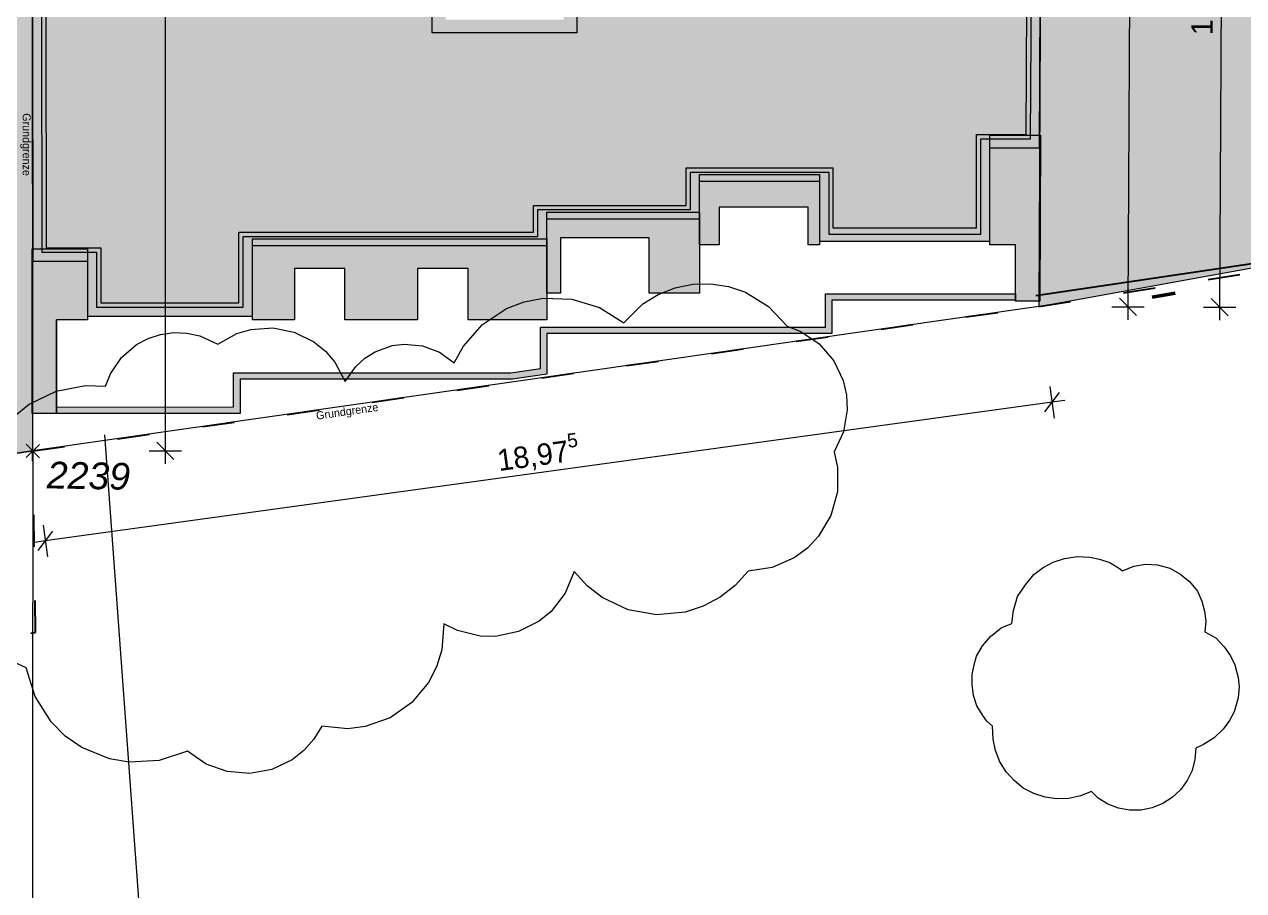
# Model space of a CAD drawing. Header units: metres. Extents: x -208 to 1512, y -277 to 123.
# Drawn here: x -0.09 to 22.67, y -42.24 to -26.06 of the extents above; entities that cross this region are included whole.
import ezdxf
from ezdxf.enums import TextEntityAlignment as Align

# ---------------------------------------------------------------- set-up
doc = ezdxf.new("R2010")
doc.units = ezdxf.units.M
doc.header["$MEASUREMENT"] = 0
doc.linetypes.add('Grenzlinie', pattern=[1.6, 0.6, -1])
doc.linetypes.add('Wipeout_Contour', pattern=[1, 0, -1])
for name, color, linetype in [('220 Bodenaufbau - Außen_ Gefälle', 7, 'Continuous'), ('330 Dachaufbau', 7, 'Continuous'), ('725 Nachbarbebauung', 7, 'Continuous'), ('730_DKM_Grenzen', 7, 'Continuous'), ('730_DKM_Punkte', 7, 'Continuous'), ('740_WienGV_Flwd-Bebauungsplan', 7, 'Continuous'), ('740_WienGV_L_Baum_ -gruppen_ Grünflächen', 7, 'Continuous'), ('740_WienGV_L_Gebäude', 7, 'Continuous'), ('740_WienGV_L_Mauer_Sockel', 7, 'Continuous'), ('840 Baulinien', 7, 'Continuous'), ('844 Umriss 2D', 7, 'Continuous'), ('940 Einreichplan Bemaßung.x', 7, 'Continuous'), ('Neubau_840 Baulinien', 7, 'Continuous')]:
    doc.layers.add(name, color=color, linetype=linetype)
doc.styles.add('ERSTELLTER_STIL_1', font='arial.ttf')
doc.styles.add('ERSTELLTER_STIL_4', font='')
doc.styles.get('ERSTELLTER_STIL_4').set_extended_font_data('Eurostile')
doc.linetypes.add('Grenze Grundstück', pattern='A,0,[1,415_260415_PP_VA_1_10 Lageplan1.Shx,S=0.063492,R=0,X=0,Y=0],-8,0', length=8)
doc.dimstyles.new('ERSTELLTER_STIL__3', dxfattribs={"dimtxt": 0.4, "dimasz": 0.304, "dimexe": 0.18, "dimexo": 0.0625, "dimgap": 0, "dimtad": 1, "dimzin": 0, "dimdsep": 46, "dimtxsty": 'ERSTELLTER_STIL_4', "dimblk": 'ARROWHEAD_6', "dimblk1": 'ARROWHEAD_6', "dimblk2": 'ARROWHEAD_6', "dimcen": 0.09, "dimse1": 1, "dimse2": 1, "dimclrd": 256, "dimclre": 256, "dimclrt": 256, "dimazin": 0, "dimtfac": 1, "dimtdec": 4, "dimtmove": 0, "dimatfit": 3, "dimfxl": 1, "dimtolj": 1, "dimtzin": 0, "dimarcsym": 0})

# ---------------------------------------------------------------- blocks, each defined once
blk = doc.blocks.new('Decke_12_4', base_point=(18.903, -19.57))
at = {"layer": '725 Nachbarbebauung', "linetype": 'Continuous', "lineweight": 0, "true_color": 0x1f1f1f}
blk.add_hatch(color=250, dxfattribs=at).paths.add_polyline_path([(18.903, -19.57), (18.849, -31.328), (25.091, -30.193), (37.778, -28.307), (37.871, -14.976), (18.915, -17.794)])
at = {"layer": '725 Nachbarbebauung', "color": 8, "linetype": 'Continuous', "lineweight": 13, "flags": 128}
blk.add_lwpolyline([(18.903, -19.57), (18.849, -31.328), (25.091, -30.193), (37.778, -28.307), (37.871, -14.976), (18.915, -17.794)], close=True, dxfattribs=at)
blk = doc.blocks.new('Decke_51_4', base_point=(-9.962, -35.528))
at = {"layer": '725 Nachbarbebauung', "linetype": 'Continuous', "lineweight": 0, "true_color": 0x1f1f1f}
blk.add_hatch(color=250, dxfattribs=at).paths.add_polyline_path([(-9.962, -35.528), (-1.232, -34.221), (-3.081, -34.498), (0.066, -34.027), (0.06, -24.058), (-6.539, -25.04), (-11.393, -25.763), (-11.125, -27.588)])
at = {"layer": '725 Nachbarbebauung', "color": 8, "linetype": 'Continuous', "lineweight": 13, "flags": 128}
blk.add_lwpolyline([(-9.962, -35.528), (-1.232, -34.221), (-3.081, -34.498), (0.066, -34.027), (0.06, -24.058), (-6.539, -25.04), (-11.393, -25.763), (-11.125, -27.588)], close=True, dxfattribs=at)
blk = doc.blocks.new('Decke_52_4', base_point=(0.224, -21.535))
at = {"layer": '220 Bodenaufbau - Außen_ Gefälle', "color": 7, "linetype": 'Continuous', "lineweight": 13, "flags": 128}
blk.add_lwpolyline([(0.224, -21.535), (0.235, -30.315), (1.255, -30.315), (1.255, -31.34), (3.995, -31.34), (3.995, -30.02), (9.495, -30.02), (9.495, -29.52), (12.345, -29.52), (12.345, -28.82), (14.925, -28.82), (14.925, -29.98), (17.765, -29.98), (17.765, -28.195), (18.693, -28.195), (18.715, -24.38), (15.305, -24.38), (15.305, -21.535), (12.505, -21.535), (12.505, -23.96), (9.82, -23.96), (9.82, -25.82), (7.925, -25.82), (7.925, -23.96), (5.451, -23.96), (5.451, -24.38), (3.025, -24.38), (3.025, -21.535)], close=True, dxfattribs=at)
blk = doc.blocks.new('Dachfläche_10_4', base_point=(17.935, -30.18))
at = {"layer": '330 Dachaufbau', "linetype": 'Continuous', "lineweight": 0, "true_color": 0x000000}
blk.add_hatch(color=18, dxfattribs=at).paths.add_polyline_path([(18.88, -28.13), (17.935, -28.13), (17.935, -30.18), (18.415, -30.18), (18.41, -31.23), (18.868, -31.23)])
at = {"layer": '330 Dachaufbau', "color": 7, "linetype": 'Continuous', "lineweight": 18, "flags": 128}
for points in [[(17.935, -30.18), (17.935, -28.13)], [(17.935, -28.13), (18.88, -28.13)], [(18.88, -28.13), (18.868, -31.23)], [(18.415, -30.18), (17.935, -30.18)], [(18.41, -31.23), (18.415, -30.18)], [(18.868, -31.23), (18.41, -31.23)]]:
    blk.add_lwpolyline(points, dxfattribs=at)
blk = doc.blocks.new('Dachfläche_11_4', base_point=(0.051, -30.25))
at = {"layer": '330 Dachaufbau', "linetype": 'Continuous', "lineweight": 0, "true_color": 0x000000}
blk.add_hatch(color=18, dxfattribs=at).paths.add_polyline_path([(1.085, -31.58), (1.085, -30.25), (0.051, -30.25), (0.055, -33.33), (0.509, -33.33), (0.507, -31.58)])
at = {"layer": '330 Dachaufbau', "color": 7, "linetype": 'Continuous', "lineweight": 18, "flags": 128}
for points in [[(0.051, -30.25), (1.085, -30.25)], [(0.055, -33.33), (0.051, -30.25)], [(1.085, -30.25), (1.085, -31.58)]]:
    blk.add_lwpolyline(points, dxfattribs=at)
at = {"color": 254, "linetype": 'Wipeout_Contour', "lineweight": 0, "ltscale": 129.851399}
blk.add_wipeout([(0.507, -31.58), (0.507, -31.58), (0.509, -33.33), (0.509, -33.33)], dxfattribs=at).dxf.layer = '330 Dachaufbau'
at = {"color": 254, "linetype": 'Wipeout_Contour', "lineweight": 0, "ltscale": 129.851229}
blk.add_wipeout([(0.509, -33.33), (0.509, -33.33), (0.507, -31.58), (0.507, -31.58)], dxfattribs=at).dxf.layer = '330 Dachaufbau'
at = {"layer": '330 Dachaufbau', "color": 7, "linetype": 'Continuous', "lineweight": 18, "flags": 128}
for points in [[(0.507, -31.58), (0.509, -33.33)], [(1.085, -31.58), (0.507, -31.58)], [(0.509, -33.33), (0.507, -31.58)], [(0.509, -33.33), (0.055, -33.33)], [(0.509, -33.33), (0.509, -33.33)]]:
    blk.add_lwpolyline(points, dxfattribs=at)
blk = doc.blocks.new('FIG0200[46]_4', base_point=(0.066, -34.027))
at = {"layer": '730_DKM_Punkte', "color": 8, "linetype": 'Continuous', "lineweight": 13}
for p, q in [((-0.061, -34.15), (0.194, -33.904)), ((-0.056, -33.9), (0.189, -34.154))]:
    blk.add_line(p, q, dxfattribs=at)
at = {"layer": '730_DKM_Punkte', "color": 8, "lineweight": 13, "style": 'ERSTELLTER_STIL_1'}
blk.add_attdef('PNUM', text='', height=0.5, rotation=358.95, dxfattribs=at).set_placement((0.683, -34.436), align=Align.BOTTOM_LEFT)
blk = doc.blocks.new('GI0007_ATT22(LAUB)_2815[160]_4', base_point=(20.095, -38.37))
at = {"layer": '740_WienGV_L_Baum_ -gruppen_ Grünflächen', "color": 252, "linetype": 'Continuous', "lineweight": 13, "true_color": 0x949494}
for p, q in [((18.928, -36.206), (19.115, -36.107)), ((19.115, -36.107), (19.326, -36.039)), ((19.326, -36.039), (19.565, -36.001)), ((19.565, -36.001), (19.799, -36.012)), ((19.799, -36.012), (19.983, -36.048)), ((19.983, -36.048), (20.174, -36.108)), ((20.174, -36.108), (20.357, -36.225)), ((20.413, -36.265), (20.621, -36.18)), ((20.621, -36.18), (20.842, -36.145)), ((20.842, -36.145), (21.066, -36.157)), ((21.066, -36.157), (21.296, -36.218)), ((18.599, -36.531), (18.755, -36.338)), ((18.755, -36.338), (18.928, -36.206)), ((20.357, -36.225), (20.413, -36.265)), ((21.296, -36.218), (21.479, -36.324)), ((21.479, -36.324), (21.661, -36.466)), ((18.452, -36.745), (18.599, -36.531)), ((21.661, -36.466), (21.81, -36.647)), ((21.81, -36.647), (21.889, -36.833)), ((18.377, -37.007), (18.452, -36.745)), ((21.889, -36.833), (21.942, -37.019)), ((18.347, -37.248), (18.377, -37.007)), ((21.942, -37.019), (21.967, -37.204)), ((18.143, -37.333), (18.347, -37.248)), ((21.967, -37.204), (21.949, -37.403)), ((17.799, -37.665), (17.948, -37.49)), ((17.948, -37.49), (18.143, -37.333)), ((21.949, -37.403), (22.153, -37.52)), ((22.153, -37.52), (22.307, -37.683)), ((17.685, -37.862), (17.799, -37.665)), ((22.307, -37.683), (22.425, -37.852)), ((17.64, -38.021), (17.685, -37.862)), ((22.425, -37.852), (22.507, -38.021)), ((17.601, -38.39), (17.604, -38.205)), ((17.604, -38.205), (17.64, -38.021)), ((22.507, -38.021), (22.567, -38.257)), ((17.629, -38.593), (17.601, -38.39)), ((22.567, -38.257), (22.588, -38.435)), ((22.588, -38.435), (22.57, -38.641)), ((17.693, -38.786), (17.629, -38.593)), ((22.57, -38.641), (22.498, -38.899)), ((17.8, -38.966), (17.693, -38.786)), ((22.498, -38.899), (22.41, -39.064)), ((17.88, -39.077), (17.8, -38.966)), ((17.985, -39.168), (17.88, -39.077)), ((22.41, -39.064), (22.308, -39.198)), ((17.995, -39.41), (17.985, -39.168)), ((22.289, -39.222), (22.119, -39.383)), ((22.308, -39.198), (22.289, -39.222)), ((18.037, -39.624), (17.995, -39.41)), ((21.782, -39.576), (21.763, -39.789)), ((21.921, -39.511), (21.782, -39.576)), ((22.119, -39.383), (21.921, -39.511)), ((18.119, -39.832), (18.037, -39.624)), ((18.236, -40.019), (18.119, -39.832)), ((21.763, -39.789), (21.71, -39.994)), ((18.386, -40.185), (18.236, -40.019)), ((21.71, -39.994), (21.618, -40.184)), ((18.558, -40.323), (18.386, -40.185)), ((21.618, -40.184), (21.494, -40.356)), ((18.755, -40.427), (18.558, -40.323)), ((18.967, -40.495), (18.755, -40.427)), ((19.187, -40.527), (18.967, -40.495)), ((19.407, -40.517), (19.187, -40.527)), ((19.625, -40.471), (19.407, -40.517)), ((19.833, -40.386), (19.625, -40.471)), ((19.958, -40.513), (19.833, -40.386)), ((20.138, -40.623), (19.958, -40.513)), ((21.338, -40.499), (21.162, -40.613)), ((21.494, -40.356), (21.338, -40.499)), ((20.335, -40.697), (20.138, -40.623)), ((20.544, -40.737), (20.335, -40.697)), ((20.758, -40.734), (20.544, -40.737)), ((20.965, -40.691), (20.758, -40.734)), ((21.162, -40.613), (20.965, -40.691))]:
    blk.add_line(p, q, dxfattribs=at)
blk = doc.blocks.new('*D541')
at = {"layer": '940 Einreichplan Bemaßung.x', "color": 1, "linetype": 'Continuous', "lineweight": 13, "true_color": 0xfb0106}
for p, q in [((2.516, 0.242), (2.516, 0.002)), ((2.216, 0.002), (2.816, 0.002)), ((2.677, -0.158), (2.356, 0.162)), ((2.516, 0.002), (2.54, -34.025)), ((2.38, -33.865), (2.7, -34.185)), ((2.24, -34.025), (2.84, -34.025)), ((2.54, -34.025), (2.54, -34.265))]:
    blk.add_line(p, q, dxfattribs=at)
at = {"layer": '940 Einreichplan Bemaßung.x', "color": 1, "lineweight": 13, "true_color": 0xfb0106, "insert": (2.547, -16.094), "char_height": 0.4, "attachment_point": 7, "rotation": 270.0396, "style": 'ERSTELLTER_STIL_4'}
blk.add_mtext('\\A1;{\\pql;\\fEurostile|b0|i0|c0|p0;\\W1.000000;34,02\\fEurostile|b0|i0|c0|p0;\\W1.000000;\\A1{\\H.66x;\\S5^  ;}}', dxfattribs=at)
blk = doc.blocks.new('ARROWHEAD_6')
at = {"color": 0, "linetype": 'Continuous', "lineweight": 0}
for p, q in [((0, 0), (-1, 0)), ((-0.5, -0.5), (0.5, 0.5))]:
    blk.add_line(p, q, dxfattribs=at)
blk = doc.blocks.new('*D542')
at = {"layer": '940 Einreichplan Bemaßung.x', "color": 1, "linetype": 'Continuous', "lineweight": 13, "true_color": 0xfb0106}
for p, q in [((20.659, 0.232), (20.658, -0.008)), ((20.818, -0.169), (20.499, 0.152)), ((20.358, -0.007), (20.958, -0.01)), ((20.658, -0.008), (20.512, -31.336)), ((20.353, -31.175), (20.671, -31.497)), ((20.212, -31.334), (20.812, -31.337)), ((20.512, -31.336), (20.511, -31.576))]:
    blk.add_line(p, q, dxfattribs=at)
at = {"layer": '940 Einreichplan Bemaßung.x', "color": 1, "lineweight": 13, "true_color": 0xfb0106, "insert": (20.501, -16.468), "char_height": 0.4, "attachment_point": 7, "rotation": 89.7328, "style": 'ERSTELLTER_STIL_4'}
blk.add_mtext('\\A1;{\\pql;\\fEurostile|b0|i0|c0|p0;\\W1.000000;31,33}', dxfattribs=at)
blk = doc.blocks.new('*D543')
at = {"layer": '940 Einreichplan Bemaßung.x', "color": 1, "linetype": 'Continuous', "lineweight": 13, "true_color": 0xfb0106}
for p, q in [((18.959, -33.298), (19.232, -32.938)), ((19.054, -32.821), (19.136, -33.415)), ((19.095, -33.118), (0.298, -35.709)), ((19.333, -33.085), (19.095, -33.118)), ((0.257, -35.412), (0.339, -36.006)), ((0.298, -35.709), (0.061, -35.742)), ((0.435, -35.528), (0.162, -35.889))]:
    blk.add_line(p, q, dxfattribs=at)
at = {"layer": '940 Einreichplan Bemaßung.x', "color": 1, "lineweight": 13, "true_color": 0xfb0106, "insert": (8.785, -34.52), "char_height": 0.4, "attachment_point": 7, "rotation": 7.8479, "style": 'ERSTELLTER_STIL_4'}
blk.add_mtext('\\A1;{\\pql;\\fEurostile|b0|i0|c0|p0;\\W1.000000;18,97\\fEurostile|b0|i0|c0|p0;\\W1.000000;\\A1{\\H.66x;\\S5^  ;}}', dxfattribs=at)
blk = doc.blocks.new('*D545')
at = {"layer": '940 Einreichplan Bemaßung.x', "color": 1, "linetype": 'Continuous', "lineweight": 13, "true_color": 0xfb0106}
for p, q in [((22.363, -0.016), (22.312, -11.46)), ((22.472, -11.621), (22.153, -11.299)), ((22.012, -11.459), (22.612, -11.461)), ((22.312, -11.46), (22.276, -19.585)), ((22.435, -19.746), (22.117, -19.425)), ((21.976, -19.584), (22.576, -19.587)), ((22.276, -19.585), (22.224, -31.343))]:
    blk.add_line(p, q, dxfattribs=at)
at = {"layer": '940 Einreichplan Bemaßung.x', "color": 1, "lineweight": 13, "true_color": 0xfb0106, "insert": (22.272, -16.257), "char_height": 0.4, "attachment_point": 7, "rotation": 89.7458, "style": 'ERSTELLTER_STIL_4'}
blk.add_mtext('\\A1;{\\pql;\\fEurostile|b0|i0|c0|p0;\\W1.000000;8,12\\fEurostile|b0|i0|c0|p0;\\W1.000000;\\A1{\\H.66x;\\S5^  ;}}', dxfattribs=at)
blk = doc.blocks.new('*D546')
at = {"layer": '940 Einreichplan Bemaßung.x', "color": 1, "linetype": 'Continuous', "lineweight": 13, "true_color": 0xfb0106}
for p, q in [((22.435, -19.746), (22.117, -19.425)), ((21.976, -19.584), (22.576, -19.587)), ((22.276, -19.585), (22.224, -31.343)), ((22.065, -31.182), (22.383, -31.504)), ((21.924, -31.342), (22.524, -31.344)), ((22.224, -31.343), (22.223, -31.583))]:
    blk.add_line(p, q, dxfattribs=at)
at = {"layer": '940 Einreichplan Bemaßung.x', "color": 1, "lineweight": 13, "true_color": 0xfb0106, "insert": (22.167, -26.261), "char_height": 0.4, "attachment_point": 7, "rotation": 89.7458, "style": 'ERSTELLTER_STIL_4'}
blk.add_mtext('\\A1;{\\pql;\\fEurostile|b0|i0|c0|p0;\\W1.000000;11,76}', dxfattribs=at)
blk = doc.blocks.new('*D547')
at = {"layer": '940 Einreichplan Bemaßung.x', "color": 1, "linetype": 'Continuous', "lineweight": 13, "true_color": 0xfb0106}
for p, q in [((-1.95, 0.236), (-1.95, -0.004)), ((-1.789, -0.164), (-2.11, 0.156)), ((-2.25, -0.005), (-1.65, -0.003)), ((-1.95, -0.004), (-1.926, -12.207)), ((-1.766, -12.367), (-2.086, -12.047)), ((-2.226, -12.208), (-1.626, -12.206)), ((-1.926, -12.207), (-1.883, -34.031))]:
    blk.add_line(p, q, dxfattribs=at)
at = {"layer": '940 Einreichplan Bemaßung.x', "color": 1, "lineweight": 13, "true_color": 0xfb0106, "insert": (-1.92, -5.187), "char_height": 0.4, "attachment_point": 7, "rotation": 270.1119, "style": 'ERSTELLTER_STIL_4'}
blk.add_mtext('\\A1;{\\pql;\\fEurostile|b0|i0|c0|p0;\\W1.000000;12,20\\fEurostile|b0|i0|c0|p0;\\W1.000000;\\A1{\\H.66x;\\S5^  ;}}', dxfattribs=at)
blk = doc.blocks.new('*D548')
at = {"layer": '940 Einreichplan Bemaßung.x', "color": 1, "linetype": 'Continuous', "lineweight": 13, "true_color": 0xfb0106}
for p, q in [((-1.766, -12.367), (-2.086, -12.047)), ((-1.926, -12.207), (-1.883, -34.031)), ((-2.044, -33.871), (-1.723, -34.19)), ((-2.183, -34.031), (-1.583, -34.03)), ((-1.883, -34.031), (-1.883, -34.271))]:
    blk.add_line(p, q, dxfattribs=at)
at = {"layer": '940 Einreichplan Bemaßung.x', "color": 1, "lineweight": 13, "true_color": 0xfb0106, "insert": (-1.887, -22.201), "char_height": 0.4, "attachment_point": 7, "rotation": 270.1119, "style": 'ERSTELLTER_STIL_4'}
blk.add_mtext('\\A1;{\\pql;\\fEurostile|b0|i0|c0|p0;\\W1.000000;21,82\\fEurostile|b0|i0|c0|p0;\\W1.000000;\\A1{\\H.66x;\\S5^  ;}}', dxfattribs=at)
blk = doc.blocks.new('Dachfläche_25_4', base_point=(12.515, -28.865))
at = {"layer": '330 Dachaufbau', "linetype": 'Continuous', "lineweight": 0, "true_color": 0x000000}
blk.add_hatch(color=18, dxfattribs=at).paths.add_polyline_path([(14.755, -30.18), (14.755, -28.865), (12.515, -28.865), (12.515, -30.18), (12.88, -30.18), (12.88, -29.474), (14.54, -29.474), (14.54, -30.18)])
at = {"layer": '330 Dachaufbau', "color": 7, "linetype": 'Continuous', "lineweight": 18, "flags": 128}
for points in [[(12.515, -28.865), (14.755, -28.865)], [(12.515, -30.18), (12.515, -28.865)], [(14.755, -28.865), (14.755, -30.18)], [(12.88, -29.474), (12.88, -30.18)], [(14.54, -29.474), (12.88, -29.474)], [(14.54, -30.18), (14.54, -29.474)], [(12.88, -30.18), (12.515, -30.18)], [(14.755, -30.18), (14.54, -30.18)]]:
    blk.add_lwpolyline(points, dxfattribs=at)
blk = doc.blocks.new('Dachfläche_26_4', base_point=(4.165, -30.065))
at = {"layer": '330 Dachaufbau', "linetype": 'Continuous', "lineweight": 0, "true_color": 0x000000}
blk.add_hatch(color=18, dxfattribs=at).paths.add_polyline_path([(9.665, -30.065), (4.165, -30.065), (4.165, -31.58), (4.95, -31.58), (4.95, -30.618), (5.892, -30.618), (5.892, -31.58), (7.25, -31.58), (7.25, -30.618), (8.192, -30.618), (8.192, -31.58), (9.665, -31.58)])
at = {"layer": '330 Dachaufbau', "color": 7, "linetype": 'Continuous', "lineweight": 18, "flags": 128}
for points in [[(4.165, -31.58), (4.165, -30.065)], [(4.165, -30.065), (9.665, -30.065)], [(9.665, -30.065), (9.665, -31.58)], [(4.95, -30.618), (4.95, -31.58)], [(5.892, -30.618), (4.95, -30.618)], [(5.892, -31.58), (5.892, -30.618)], [(7.25, -30.618), (7.25, -31.58)], [(8.192, -30.618), (7.25, -30.618)], [(8.192, -31.58), (8.192, -30.618)], [(4.95, -31.58), (4.165, -31.58)], [(7.25, -31.58), (5.892, -31.58)], [(9.665, -31.58), (8.192, -31.58)]]:
    blk.add_lwpolyline(points, dxfattribs=at)
blk = doc.blocks.new('Dachfläche_29_4', base_point=(9.665, -29.565))
at = {"layer": '330 Dachaufbau', "linetype": 'Continuous', "lineweight": 0, "true_color": 0x000000}
blk.add_hatch(color=18, dxfattribs=at).paths.add_polyline_path([(11.576, -30.044), (11.576, -31.08), (12.515, -31.08), (12.515, -29.565), (9.665, -29.565), (9.665, -31.08), (9.916, -31.08), (9.916, -30.044)])
at = {"layer": '330 Dachaufbau', "color": 7, "linetype": 'Continuous', "lineweight": 18, "flags": 128}
for points in [[(9.665, -31.08), (9.665, -29.565)], [(9.665, -29.565), (12.515, -29.565)], [(12.515, -29.565), (12.515, -31.08)], [(9.916, -30.044), (9.916, -31.08)], [(11.576, -30.044), (9.916, -30.044)], [(11.576, -31.08), (11.576, -30.044)], [(9.916, -31.08), (9.665, -31.08)], [(12.515, -31.08), (11.576, -31.08)]]:
    blk.add_lwpolyline(points, dxfattribs=at)

msp = doc.modelspace()

# ---------------------------------------------------------------- hatches: boundary and pattern name
at = {"layer": '725 Nachbarbebauung', "linetype": 'Continuous', "lineweight": 13}
msp.add_hatch(color=255, dxfattribs=at).paths.add_polyline_path([(0.509, -33.21), (3.815, -33.206), (3.815, -32.565), (8.989, -32.565), (9.545, -32.488), (9.545, -31.715), (14.865, -31.715), (14.865, -31.09), (18.411, -31.09), (18.411, -31.21), (14.985, -31.21), (14.985, -31.835), (9.665, -31.835), (9.665, -32.592), (9.019, -32.685), (3.935, -32.685), (3.935, -33.33), (0.509, -33.33)])

# ---------------------------------------------------------------- linework, layer by layer
at = {"layer": '725 Nachbarbebauung', "color": 7, "linetype": 'Continuous', "lineweight": 13, "flags": 128}
msp.add_lwpolyline([(10.225, -24.04), (10.225, -26.22), (7.525, -26.22), (7.525, -24.04)], dxfattribs=at)
msp.add_lwpolyline([(10.225, -24.04), (10.225, -26.22), (7.525, -26.22), (7.525, -24.04)], dxfattribs=at)
msp.add_lwpolyline([(0.509, -33.21), (3.815, -33.206), (3.815, -32.565), (8.989, -32.565), (9.545, -32.488), (9.545, -31.715), (14.865, -31.715), (14.865, -31.09), (18.411, -31.09), (18.411, -31.21), (14.985, -31.21), (14.985, -31.835), (9.665, -31.835), (9.665, -32.592), (9.019, -32.685), (3.935, -32.685), (3.935, -33.33), (0.509, -33.33)], close=True, dxfattribs=at)
at = {"layer": '730_DKM_Grenzen', "color": 8, "linetype": 'Continuous', "lineweight": 13}
for points in [[(18.793, -31.13), (25.091, -30.193), (37.778, -28.307)], [(0.066, -34.027), (-1.232, -34.221), (-5.639, -34.882), (-18.919, -36.87)], [(0.066, -34.027), (0.045, -51.029)]]:
    msp.add_lwpolyline(points, dxfattribs=at)
at = {"layer": '740_WienGV_Flwd-Bebauungsplan', "color": 1, "linetype": 'Continuous', "lineweight": 50, "true_color": 0xfb0106}
msp.add_lwpolyline([(21.392, -31.078), (20.966, -31.156)], dxfattribs=at)
at = {"layer": '740_WienGV_L_Baum_ -gruppen_ Grünflächen', "color": 72, "linetype": 'Continuous', "lineweight": 13, "true_color": 0x69e600}
msp.add_lwpolyline([(3.184, -31.879), (3.519, -32.035), (3.875, -31.834), (4.138, -31.756), (4.546, -31.728), (4.948, -31.807), (5.315, -31.989), (5.528, -32.161), (5.707, -32.368), (5.9, -32.729), (6.094, -32.449), (6.262, -32.295), (6.455, -32.173), (6.775, -32.058), (7.001, -32.03), (7.341, -32.063), (7.659, -32.183), (7.935, -32.383)], dxfattribs=at)
at = {"layer": '740_WienGV_L_Gebäude', "color": 7, "linetype": 'Continuous', "lineweight": 25}
msp.add_line((35.301, -28.672), (18.793, -31.13), dxfattribs=at)
at = {"layer": '740_WienGV_L_Mauer_Sockel', "color": 252, "linetype": 'Continuous', "lineweight": 13, "true_color": 0x8a8a8a}
msp.add_lwpolyline([(1.404, -33.726), (2.58, -49.802), (11.441, -52.672), (11.96, -55.502), (11.418, -58.322)], dxfattribs=at)

# ---------------------------------------------------------------- block references
at = {"layer": '220 Bodenaufbau - Außen_ Gefälle', "color": 7, "linetype": 'Continuous', "lineweight": 13}
msp.add_blockref('Decke_52_4', (0.224, -21.535), dxfattribs=at)
at = {"layer": '330 Dachaufbau', "color": 7, "linetype": 'Continuous', "lineweight": 18}
for name, p in [('Dachfläche_10_4', (17.935, -30.18)), ('Dachfläche_25_4', (12.515, -28.865)), ('Dachfläche_29_4', (9.665, -29.565)), ('Dachfläche_26_4', (4.165, -30.065))]:
    msp.add_blockref(name, p, dxfattribs=at)
at = {"layer": '725 Nachbarbebauung', "color": 8, "linetype": 'Continuous', "lineweight": 13}
for name, p in [('Decke_12_4', (18.903, -19.57)), ('Decke_51_4', (-9.962, -35.528))]:
    msp.add_blockref(name, p, dxfattribs=at)
at = {"layer": '730_DKM_Punkte', "color": 8, "linetype": 'Continuous', "lineweight": 13}
msp.add_blockref('FIG0200[46]_4', (0.066, -34.027), dxfattribs=at)
at = {"layer": '740_WienGV_L_Baum_ -gruppen_ Grünflächen', "color": 72, "linetype": 'Continuous', "lineweight": 13, "true_color": 0x69e600}
msp.add_blockref('GI0007_ATT22(LAUB)_2815[160]_4', (20.095, -38.37), dxfattribs=at)

# ---------------------------------------------------------------- texts
at = {"layer": '730_DKM_Punkte', "color": 8, "linetype": 'Continuous', "lineweight": 13, "insert": (0.324, -34.732), "char_height": 0.5, "attachment_point": 7, "rotation": 358.95, "style": 'ERSTELLTER_STIL_1'}
msp.add_mtext('\\A1;{\\pql;\\fArial|b0|i1|c0|p0;\\W1.000000;2239}', dxfattribs=at)
at = {"layer": '844 Umriss 2D', "color": 76, "linetype": 'Continuous', "lineweight": 13, "true_color": 0x3f7f02, "char_height": 0.15, "attachment_point": 5, "style": 'ERSTELLTER_STIL_4'}
for insert, rotation in [((-0.07, -28.304), 270.1119), ((5.938, -33.309), 8.1856)]:
    msp.add_mtext('\\A1;{\\pqc;\\fEurostile|b0|i0|c0|p0;\\W1.000000;Grundgrenze}', dxfattribs=dict(at, insert=insert, rotation=rotation))

# ---------------------------------------------------------------- dimensions: what is measured, and where the dimension line sits
at = {"layer": '940 Einreichplan Bemaßung.x', "color": 1, "linetype": 'Continuous', "lineweight": 13, "true_color": 0xfb0106}
for base, p1, p2, angle, picture, middle, turn in [((20.512, -31.336), (18.988, -0.001), (18.849, -31.328), 269.7328, '*D542', (20.305, -15.797), 89.7328), ((22.276, -19.585), (18.958, -11.445), (18.903, -19.57), 269.7458, '*D545', (22.016, -15.199), 89.7458), ((22.224, -31.343), (18.903, -19.57), (18.849, -31.328), 269.7458, '*D546', (21.97, -25.59), 89.7458)]:
    dim = msp.add_linear_dim(base=base, p1=p1, p2=p2, angle=angle, dimstyle='ERSTELLTER_STIL__3', dxfattribs=at)
    dim.commit()
    dim.dimension.update_dxf_attribs({"geometry": picture, "text_midpoint": middle, "dimtype": 160, "text_rotation": turn})

# ---------------------------------------------------------------- next in the draw order: block references
at = {"layer": '330 Dachaufbau', "color": 7, "linetype": 'Continuous', "lineweight": 18}
msp.add_blockref('Dachfläche_11_4', (0.051, -30.25), dxfattribs=at)

# ---------------------------------------------------------------- next in the draw order: hatches: boundary and pattern name
at = {"layer": '725 Nachbarbebauung', "linetype": 'Continuous', "lineweight": 0, "true_color": 0x3b3b3b}
h = msp.add_hatch(color=250, dxfattribs=at)
h.paths.add_polyline_path([(3.195, -24.21), (3.195, -21.365), (0.054, -21.365), (0.066, -30.485), (1.085, -30.485), (1.085, -31.51), (4.165, -31.51), (4.165, -30.19), (9.665, -30.19), (9.665, -29.69), (12.515, -29.69), (12.515, -28.99), (14.755, -28.99), (14.755, -30.11), (17.935, -30.11), (17.935, -28.365), (18.863, -28.365), (18.88, -24.21), (15.475, -24.21), (15.475, -21.365), (12.335, -21.365), (12.335, -23.79), (9.975, -23.79), (9.975, -25.97), (7.775, -25.97), (7.775, -23.79), (5.175, -23.79), (5.175, -24.21)])
h.paths.add_polyline_path([(12.265, -28.74), (15.005, -28.74), (15.005, -29.86), (17.685, -29.86), (17.685, -28.115), (18.614, -28.115), (18.629, -24.46), (15.225, -24.46), (15.225, -21.615), (12.585, -21.615), (12.585, -24.04), (10.225, -24.04), (10.225, -26.22), (7.525, -26.22), (7.525, -24.04), (5.425, -24.04), (5.425, -24.46), (2.945, -24.46), (2.945, -21.615), (0.305, -21.615), (0.315, -30.235), (1.335, -30.235), (1.335, -31.26), (3.915, -31.26), (3.915, -29.94), (9.415, -29.94), (9.415, -29.44), (12.265, -29.44)], flags=0)
msp.add_hatch(color=250, dxfattribs=at).paths.add_polyline_path([(2.945, -24.46), (2.945, -21.615), (0.305, -21.615), (0.315, -30.235), (1.335, -30.235), (1.335, -31.26), (3.915, -31.26), (3.915, -29.94), (9.415, -29.94), (9.415, -29.44), (12.265, -29.44), (12.265, -28.74), (15.005, -28.74), (15.005, -29.86), (17.685, -29.86), (17.685, -28.115), (18.614, -28.115), (18.629, -24.46), (15.225, -24.46), (15.225, -21.615), (12.585, -21.615), (12.585, -24.04), (10.225, -24.04), (10.225, -26.22), (7.525, -26.22), (7.525, -24.04), (5.425, -24.04), (5.425, -24.46)])

# ---------------------------------------------------------------- next in the draw order: linework, layer by layer
at = {"layer": '725 Nachbarbebauung', "color": 7, "linetype": 'Continuous', "lineweight": 13, "flags": 128}
for points in [[(0.054, -21.365), (0.066, -30.485), (1.085, -30.485), (1.085, -31.51), (4.165, -31.51), (4.165, -30.19), (9.665, -30.19), (9.665, -29.69), (12.515, -29.69), (12.515, -28.99), (14.755, -28.99), (14.755, -30.11), (17.935, -30.11), (17.935, -28.365), (18.863, -28.365), (18.88, -24.21)], [(0.305, -21.615), (0.315, -30.235), (1.335, -30.235), (1.335, -31.26), (3.915, -31.26), (3.915, -29.94), (9.415, -29.94), (9.415, -29.44), (12.265, -29.44), (12.265, -28.74), (15.005, -28.74), (15.005, -29.86), (17.685, -29.86), (17.685, -28.115), (18.614, -28.115), (18.629, -24.46)], [(0.305, -21.615), (0.315, -30.235), (1.335, -30.235), (1.335, -31.26), (3.915, -31.26), (3.915, -29.94), (9.415, -29.94), (9.415, -29.44), (12.265, -29.44), (12.265, -28.74), (15.005, -28.74), (15.005, -29.86), (17.685, -29.86), (17.685, -28.115), (18.614, -28.115), (18.629, -24.46)]]:
    msp.add_lwpolyline(points, dxfattribs=at)
at = {"layer": '740_WienGV_L_Baum_ -gruppen_ Grünflächen', "color": 72, "linetype": 'Continuous', "lineweight": 13, "true_color": 0x69e600}
for points in [[(7.935, -32.383), (8.107, -32.068), (8.46, -31.664), (8.908, -31.368), (9.242, -31.24), (9.594, -31.173), (10.131, -31.19), (10.644, -31.347), (11.098, -31.634), (11.458, -31.281), (11.744, -31.104), (12.056, -30.98), (12.386, -30.913), (12.722, -30.905), (13.054, -30.956), (13.372, -31.064), (13.801, -31.327), (14.147, -31.694), (14.404, -31.794), (14.748, -32.027), (15.018, -32.341), (15.196, -32.714), (15.258, -32.983), (15.272, -33.259), (15.201, -33.668), (15.026, -34.043), (15.09, -34.339), (15.088, -34.792), (14.966, -35.23), (14.735, -35.62), (14.527, -35.84), (14.283, -36.021), (13.868, -36.204), (13.42, -36.273), (13.181, -36.54), (12.9, -36.761), (12.583, -36.928), (12.243, -37.038), (11.709, -37.086), (11.182, -36.993), (10.697, -36.765), (10.414, -36.546), (10.175, -36.281), (10.008, -36.681), (9.742, -37.023), (9.519, -37.207), (9.132, -37.402), (8.707, -37.49), (8.419, -37.485), (7.997, -37.382), (7.738, -37.254), (7.7, -37.744), (7.604, -38.058), (7.453, -38.35), (7.14, -38.727), (6.736, -39.01), (6.274, -39.177), (5.948, -39.218), (5.459, -39.171), (5.313, -39.41), (5.127, -39.62), (4.907, -39.794), (4.528, -39.976), (4.115, -40.052), (3.696, -40.017), (3.301, -39.875), (2.957, -39.634), (2.426, -39.809), (1.866, -39.84), (1.497, -39.777), (0.979, -39.566), (0.673, -39.352), (0.408, -39.087), (0.108, -38.614), (-0.057, -38.079), (-0.351, -37.943)], [(-0.294, -33.388), (-0.003, -33.155), (0.501, -32.91), (1.05, -32.806), (1.424, -32.818), (1.514, -32.588), (1.721, -32.282), (2, -32.041), (2.218, -31.925), (2.453, -31.849), (2.697, -31.816), (2.943, -31.825), (3.184, -31.879)]]:
    msp.add_lwpolyline(points, dxfattribs=at)
at = {"layer": '840 Baulinien', "color": 76, "linetype": 'Grenze Grundstück', "lineweight": 13, "true_color": 0x3f7f02}
msp.add_lwpolyline([(0, 0), (18.985, -0.001), (18.958, -11.445), (18.903, -19.57), (18.849, -31.328), (0.066, -34.027), (0.056, -12.203)], close=True, dxfattribs=at)
at = {"layer": 'Neubau_840 Baulinien', "color": 1, "linetype": 'Grenzlinie', "lineweight": 25, "true_color": 0xfb0106}
msp.add_lwpolyline([(-36.869, -39.216), (-18.82, -36.855), (-18.968, -40.228), (0.119, -37.419), (0.066, -34.027), (18.849, -31.328), (37.778, -28.307)], dxfattribs=at)

# ---------------------------------------------------------------- next in the draw order: dimensions: what is measured, and where the dimension line sits
at = {"layer": '940 Einreichplan Bemaßung.x', "color": 1, "linetype": 'Continuous', "lineweight": 13, "true_color": 0xfb0106}
for base, p1, p2, angle, picture, middle, turn in [((-1.926, -12.207), (0, 0), (0.056, -12.203), 270.1119, '*D547', (-1.657, -6.395), 270.1119), ((2.54, -34.025), (0, 0), (0.066, -34.027), 270.0396, '*D541', (2.808, -17.302), 270.0396), ((-1.883, -34.031), (0.056, -12.203), (0.066, -34.027), 270.1119, '*D548', (-1.624, -23.409), 270.1119), ((0.2983, -35.7088), (18.8486, -31.3281), (0.0665, -34.0269), 187.8479, '*D543', (9.9462, -34.0963), 7.8479)]:
    dim = msp.add_linear_dim(base=base, p1=p1, p2=p2, angle=angle, dimstyle='ERSTELLTER_STIL__3', dxfattribs=at)
    dim.commit()
    dim.dimension.update_dxf_attribs({"geometry": picture, "text_midpoint": middle, "dimtype": 160, "text_rotation": turn})

doc.saveas('drawing.dxf')
